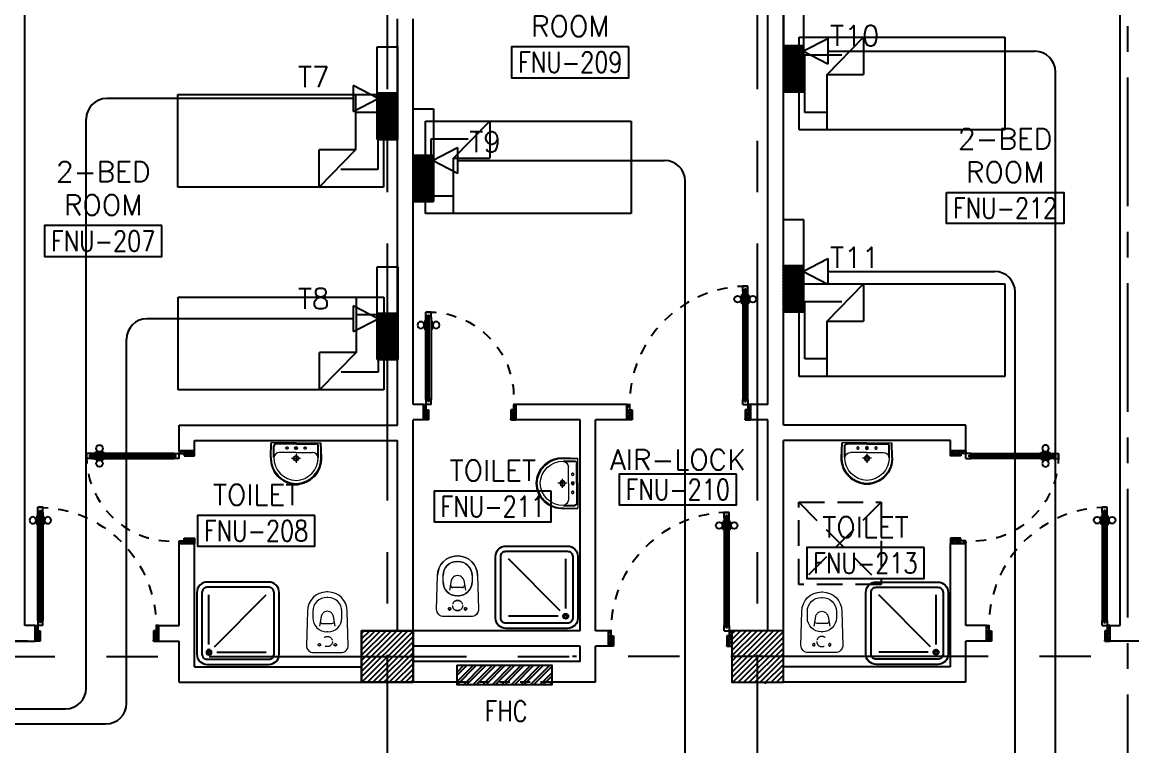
# Model space of a CAD drawing. Extents: x -0.3 to 92.6, y -1.1 to 78.4.
# Drawn here: x 18.53 to 29.32, y 56.5 to 63.54 of the extents above; entities that cross this region are included whole.
import ezdxf
from ezdxf.enums import TextEntityAlignment as Align

# ---------------------------------------------------------------- set-up
doc = ezdxf.new("R2010")
doc.units = 0
doc.header["$MEASUREMENT"] = 0
for name, pattern in [('CENTER', [2, 1.25, -0.25, 0.25, -0.25]), ('CENTERX2', [4, 2.5, -0.5, 0.5, -0.5]), ('DASHED', [0.75, 0.5, -0.25]), ('HIDDEN', [0.375, 0.25, -0.125]), ('HIDDEN2', [0.1875, 0.125, -0.0625])]:
    doc.linetypes.add(name, pattern=pattern)
doc.layers.get('0').update_dxf_attribs({"color": 11, "linetype": 'CONTINUOUS'})
for name, color, linetype in [('AXES', 11, 'CENTERX2'), ('AXES1', 11, 'CENTER'), ('COL', 11, 'CONTINUOUS'), ('DOOR', 11, 'CONTINUOUS'), ('E-TEL', 4, 'CONTINUOUS'), ('E-TEXT', 2, 'CONTINUOUS'), ('E-WIRE', 4, 'CONTINUOUS'), ('FHC', 11, 'CONTINUOUS'), ('FIX', 11, 'CONTINUOUS'), ('FUR', 11, 'CONTINUOUS'), ('HAT', 11, 'CONTINUOUS'), ('RM-BOX', 11, 'CONTINUOUS'), ('RM-NAME', 11, 'CONTINUOUS'), ('RM-NO', 11, 'CONTINUOUS'), ('SHAFT', 11, 'CONTINUOUS'), ('WALL', 11, 'CONTINUOUS')]:
    doc.layers.add(name, color=color, linetype=linetype)
doc.styles.add('ROMANS', font='ROMANS.shx', dxfattribs={"width": 0.6})
doc.styles.get("Standard").update_dxf_attribs({"font": 'TXT.shx'})

# ---------------------------------------------------------------- blocks, each defined once
blk = doc.blocks.new('WC1')
at = {"layer": 'FIX', "lineweight": 20}
for p, q in [((-210, 204), (-538, 194)), ((-475, 141), (-538, 141)), ((-137, 0), (-137, 131)), ((-727, 5), (-727, -5)), ((-674, 5), (-674, -5)), ((-534, 24), (-540, 0)), ((-540, 0), (-534, -24)), ((-395, 76), (-490, 60)), ((-339, 5), (-339, -5)), ((-137, -131), (-137, 0)), ((-490, -60), (-395, -76)), ((-538, -141), (-475, -141)), ((-538, -194), (-210, -204)), ((-213, -204), (-210, -204))]:
    blk.add_line(p, q, dxfattribs=at)
at = {"layer": 'FIX', "linetype": 'Continuous', "lineweight": 20}
blk.add_line((-420, -47), (-420, 45), dxfattribs=at)
at = {"layer": 'FIX', "linetype": 'HIDDEN2', "lineweight": 20, "ltscale": 0.3}
blk.add_circle((-245, 0), 49.8, dxfattribs=at)
at = {"layer": 'FIX', "linetype": 'HIDDEN', "lineweight": 20, "ltscale": 0.05}
for centre in [(-213, 78), (-213, -77)]:
    blk.add_circle(centre, 11.6, dxfattribs=at)
at = {"layer": 'FIX', "lineweight": 20}
for centre, radius, start, end in [((-538, 5), 189, 90, 180), ((-538, 5), 136, 90, 180), ((-475, 5), 136, 360, 90), ((-210, 131), 73, 360, 90), ((-473, -7), 68.2, 128.9242, 152.8468), ((-464, -18), 82, 108.496, 128.9242), ((-538, -5), 189, 180, 270), ((-538, -5), 136, 180, 270), ((-473, 7), 68.2, 207.1532, 231.0758), ((-464, 18), 82, 231.0758, 251.504), ((-475, -5), 136, 270, 0), ((-210, -131), 73, 270, 0)]:
    blk.add_arc(centre, radius, start, end, dxfattribs=at)
at = {"layer": 'FIX', "linetype": 'Continuous', "lineweight": 20}
for centre, start, end in [((-443, 46), 357.6662, 91.6121), ((-442, -46), 268.3879, 2.3338)]:
    blk.add_arc(centre, 22.3, start, end, dxfattribs=at)
blk = doc.blocks.new('SHR1')
at = {"layer": 'FIX'}
for p, q in [((-196, 196), (-700, 700)), ((-143, 218), (-143, 700)), ((-218, 143), (-700, 143))]:
    blk.add_line(p, q, dxfattribs=at)
for points in [[(-825, 125), (-825, 725, -0.414214), (-725, 825), (-125, 825, -0.414214), (-25, 725), (-25, 125, -0.414214), (-125, 25), (-725, 25, -0.414214)], [(-775, 125), (-775, 725, -0.414214), (-725, 775), (-125, 775, -0.414214), (-75, 725), (-75, 125, -0.414214), (-125, 75), (-725, 75, -0.414214)]]:
    blk.add_lwpolyline(points, format="xyb", close=True, dxfattribs=at)
for radius in [25, 15]:
    blk.add_circle((-143, 143), radius, dxfattribs=at)
blk = doc.blocks.new('LAV1')
at = {"layer": 'FIX', "linetype": 'DASHED', "lineweight": 20, "ltscale": 0.05}
for p, q in [((0, 170), (0, 270)), ((0, 170), (0, 270)), ((50, 220), (-50, 220))]:
    blk.add_line(p, q, dxfattribs=at)
at = {"layer": 'FIX', "linetype": 'ByBlock', "ltscale": 0.3}
for p, q in [((-280, 210), (-275, 50)), ((-245, 210), (-245, 85)), ((245, 210), (245, 85)), ((280, 210), (275, 50)), ((0, 60), (-220, 60)), ((0, 60), (220, 60))]:
    blk.add_line(p, q, dxfattribs=at)
at = {"layer": 'FIX', "linetype": 'Continuous', "lineweight": 20}
for p, q in [((-275, 210), (-275, 50)), ((0, 155), (-181, 155)), ((0, 155), (181, 155)), ((275, 210), (275, 50)), ((0, 50), (-275, 50)), ((0, 50), (-252, 50)), ((0, 50), (275, 50)), ((0, 50), (252, 50))]:
    blk.add_line(p, q, dxfattribs=at)
at = {"layer": 'FIX', "lineweight": 20}
for p, q in [((0, 92), (0, 123)), ((16, 107), (-15, 107))]:
    blk.add_line(p, q, dxfattribs=at)
for centre, radius in [((0, 220), 29.5), ((0, 220), 22.5), ((0, 107), 15.5)]:
    blk.add_circle(centre, radius, dxfattribs=at)
at = {"layer": 'FIX', "linetype": 'HIDDEN', "lineweight": 20, "ltscale": 0.05}
for centre in [(-100, 107), (100, 107)]:
    blk.add_circle(centre, 12.4, dxfattribs=at)
at = {"layer": 'FIX', "linetype": 'ByBlock', "ltscale": 0.3}
for centre, radius, start, end in [((7, 220), 287, 91.3776, 182.0064), ((-7, 220), 287, 357.9936, 88.6224), ((-220, 85), 24.9, 179.7021, 269.9486), ((220, 85), 24.9, 270.0514, 0.2979)]:
    blk.add_arc(centre, radius, start, end, dxfattribs=at)
at = {"layer": 'FIX', "linetype": 'Continuous', "lineweight": 20}
for centre, radius, start, end in [((8, 217), 283, 91.6988, 181.351), ((-8, 217), 283, 358.649, 88.3012), ((8, 212), 253, 91.7328, 180.4884), ((-8, 212), 253, 359.5116, 88.2672), ((-179, 222), 66.9, 190.2006, 268.0786), ((179, 222), 66.9, 271.9214, 349.7994)]:
    blk.add_arc(centre, radius, start, end, dxfattribs=at)
blk = doc.blocks.new('RM1')
at = {"layer": 'RM-BOX'}
blk.add_lwpolyline([(570, -200), (-570, -200), (-570, -500), (570, -500)], close=True, dxfattribs=at)
at = {"layer": 'RM-NAME', "style": 'ROMANS'}
for tag, p in [('ROOMNAME1', (0, 324)), ('ROOMNAME2', (0, 0))]:
    blk.add_attdef(tag, text='', height=200, dxfattribs=at).set_placement(p, align=Align.MIDDLE)
at = {"layer": 'RM-NO', "style": 'ROMANS', "width": 0.8}
blk.add_attdef('ROOMNO', text='', height=200, dxfattribs=at).set_placement((0, -350), align=Align.MIDDLE)
blk = doc.blocks.new('AH20A')
at = {"layer": 'FUR'}
for p, q in [((0, 0.5), (0, -0.5)), ((1, 0.5), (0, 0.5)), ((0.1358, 0.5), (0.1358, -0.0987)), ((1, -0.5), (1, 0.5)), ((0.1358, 0.3112), (0.0277, 0.3112)), ((0.0277, 0.3112), (0.0277, -0.3087)), ((0.1358, -0.0987), (0.3125, -0.5)), ((0.1358, -0.0987), (0.3125, -0.0987)), ((0.3125, -0.5), (0.3125, -0.0987)), ((0.0277, -0.3087), (0.2076, -0.3087)), ((0, -0.5), (1, -0.5))]:
    blk.add_line(p, q, dxfattribs=at)
blk = doc.blocks.new('DOOR90')
at = {"layer": 'DOOR', "linetype": 'ByBlock'}
for p, q in [((0, 0), (-150, 0)), ((-200, -25), (-1000, -25)), ((-200, -42), (-1000, -42)), ((-200, -58), (-1000, -58)), ((-1000, -75), (-200, -75))]:
    blk.add_line(p, q, dxfattribs=at)
at = {"layer": 'DOOR', "color": 0, "linetype": 'ByBlock'}
for p, q in [((-150, 0), (-150, -25)), ((-150, 0), (0, 0)), ((0, -50), (0, 0)), ((-1050, -25), (-1050, -75)), ((-1050, -75), (-1050, -25)), ((-1000, -25), (-1050, -25)), ((-1000, -75), (-1050, -75)), ((-1020, -42), (-1020, -58)), ((-1000, -42), (-1020, -42)), ((-1000, -58), (-1020, -58)), ((-1000, -25), (-1000, -42)), ((-1000, -58), (-1000, -75)), ((-968, -25), (-968, -18)), ((-878, -18), (-968, -18)), ((-968, -75), (-968, -82)), ((-878, -82), (-968, -82)), ((-955, -18), (-955, -9)), ((-955, -9), (-890, -9)), ((-955, -18), (-890, -18)), ((-955, -82), (-955, -91)), ((-955, -82), (-890, -82)), ((-955, -91), (-890, -91)), ((-890, -18), (-890, -9)), ((-890, -82), (-890, -91)), ((-878, -25), (-878, -18)), ((-878, -75), (-878, -82)), ((-200, -42), (-200, -25)), ((-200, -25), (-150, -25)), ((-180, -42), (-200, -42)), ((-200, -75), (-200, -58)), ((-200, -58), (-180, -58)), ((-150, -75), (-200, -75)), ((-180, -58), (-180, -42)), ((-150, -75), (-150, -25)), ((-150, -25), (-100, -25)), ((-100, -25), (-100, -50)), ((-100, -50), (0, -50)), ((-100, -850), (0, -850)), ((-100, -875), (-100, -850)), ((0, -850), (0, -900)), ((-150, -900), (-150, -875)), ((-150, -875), (-100, -875)), ((0, -900), (-150, -900)), ((-150, -900), (0, -900))]:
    blk.add_line(p, q, dxfattribs=at)
at = {"layer": 'DOOR', "color": 9, "linetype": 'ByBlock'}
for p, q in [((0, -50), (-114, 0)), ((0, -50), (-40, 0)), ((0, -50), (-100, -37)), ((0, -850), (-114, -900)), ((0, -850), (-100, -863)), ((0, -850), (-40, -900))]:
    blk.add_line(p, q, dxfattribs=at)
at = {"layer": 'DOOR', "color": 0, "linetype": 'ByBlock'}
for centre in [(-923, 24), (-923, -124)]:
    blk.add_circle(centre, 32.4, dxfattribs=at)
at = {"layer": 'DOOR', "color": 9, "linetype": 'ByBlock'}
for centre, radius, start, end in [((0, -50), 74.4, 137.7764, 180), ((0, -50), 54.4, 113.2074, 180), ((0, -50), 154, 161.1053, 166.2858), ((0, -50), 134, 158.1598, 169.28), ((0, -50), 114, 154.0838, 167.3774), ((0, -50), 94.4, 148.0182, 180), ((0, -50), 34.4, 90, 180), ((0, -50), 14.4, 90, 180), ((0, -850), 94.4, 180, 211.9818), ((0, -850), 74.4, 180, 222.2236), ((0, -850), 54.4, 180, 246.7926), ((0, -850), 34.4, 180, 270), ((0, -850), 14.4, 180, 270), ((0, -850), 154, 193.7142, 198.8947), ((0, -850), 134, 190.72, 201.8402)]:
    blk.add_arc(centre, radius, start, end, dxfattribs=at)
at = {"layer": 'DOOR', "linetype": 'HIDDEN', "ltscale": 0.5}
blk.add_arc((-222, -50), 828, 178.2701, 275.003, dxfattribs=at)
blk = doc.blocks.new('DOOR100')
at = {"layer": 'DOOR', "color": 0, "linetype": 'ByBlock'}
for p, q in [((-76, 1251), (-76, 1301)), ((-76, 1301), (-26, 1301)), ((-26, 1301), (-76, 1301)), ((-26, 1251), (-26, 1301)), ((-92, 1206), (-92, 1141)), ((-83, 1206), (-92, 1206)), ((-83, 1129), (-83, 1219)), ((-76, 1219), (-83, 1219)), ((-83, 1206), (-83, 1141)), ((-59, 1251), (-76, 1251)), ((-59, 1251), (-59, 1271)), ((-43, 1271), (-59, 1271)), ((-43, 1251), (-43, 1271)), ((-26, 1251), (-43, 1251)), ((-26, 1219), (-19, 1219)), ((-19, 1129), (-19, 1219)), ((-19, 1206), (-19, 1141)), ((-19, 1206), (-10, 1206)), ((-10, 1206), (-10, 1141)), ((-83, 1141), (-92, 1141)), ((-76, 1129), (-83, 1129)), ((-26, 1129), (-19, 1129)), ((-19, 1141), (-10, 1141)), ((-1201, 0), (-1201, 150)), ((-1201, 150), (-1176, 150)), ((-1201, 150), (-1201, 0)), ((-1176, 150), (-1176, 100)), ((-76, 200), (-59, 200)), ((-76, 150), (-76, 200)), ((-76, 150), (-26, 150)), ((-59, 200), (-59, 180)), ((-59, 180), (-43, 180)), ((-43, 200), (-26, 200)), ((-43, 180), (-43, 200)), ((-26, 200), (-26, 150)), ((-1, 150), (-26, 150)), ((-26, 150), (-26, 100)), ((-1, 150), (-1, 0)), ((-1151, 0), (-1201, 0)), ((-1176, 100), (-1151, 100)), ((-1151, 100), (-1151, 0)), ((-51, 100), (-51, 0)), ((-26, 100), (-51, 100)), ((-51, 0), (-1, 0))]:
    blk.add_line(p, q, dxfattribs=at)
at = {"layer": 'DOOR', "linetype": 'ByBlock'}
for p, q in [((-76, 1251), (-76, 200)), ((-59, 200), (-59, 1251)), ((-43, 200), (-43, 1251)), ((-26, 200), (-26, 1251))]:
    blk.add_line(p, q, dxfattribs=at)
at = {"layer": 'DOOR', "color": 9, "linetype": 'ByBlock'}
for p, q in [((-1151, 0), (-1201, 114)), ((-51, 0), (-1, 114)), ((-1151, 0), (-1201, 40)), ((-1151, 0), (-1164, 100)), ((-51, 0), (-38, 100)), ((-51, 0), (-1, 40))]:
    blk.add_line(p, q, dxfattribs=at)
at = {"layer": 'DOOR', "color": 0, "linetype": 'ByBlock'}
for centre in [(-125, 1174), (22, 1174)]:
    blk.add_circle(centre, 32.4, dxfattribs=at)
at = {"layer": 'DOOR', "linetype": 'HIDDEN', "ltscale": 0.5}
blk.add_arc((-27, 152), 1149, 89.961, 180.0931, dxfattribs=at)
at = {"layer": 'DOOR', "color": 9, "linetype": 'ByBlock'}
for centre, radius, start, end in [((-1151, 0), 154, 103.7142, 108.8947), ((-1151, 0), 134, 100.72, 111.8402), ((-51, 0), 134, 68.1598, 79.28), ((-51, 0), 114, 64.0838, 77.3774), ((-51, 0), 154, 71.1053, 76.2858), ((-1151, 0), 94.4, 90, 121.9818), ((-1151, 0), 74.4, 90, 132.2236), ((-1151, 0), 54.4, 90, 156.7926), ((-1151, 0), 34.4, 90, 180), ((-1151, 0), 14.4, 90, 180), ((-51, 0), 94.4, 58.0182, 90), ((-51, 0), 74.4, 47.7764, 90), ((-51, 0), 54.4, 23.2074, 90), ((-51, 0), 34.4, 0, 90), ((-51, 0), 14.4, 0, 90)]:
    blk.add_arc(centre, radius, start, end, dxfattribs=at)
blk = doc.blocks.new('COL50')
at = {"layer": 'COL'}
blk.add_lwpolyline([(-250, 250), (-250, -250), (250, -250), (250, 250)], close=True, dxfattribs=at)
blk = doc.blocks.new('*X13')
at = {"color": 0}
for p, q in [((80579, 169940), (81029, 170390)), ((80579, 169993), (80976, 170390)), ((80579, 170046), (80923, 170390)), ((80579, 170099), (80870, 170390)), ((80579, 170152), (80817, 170390)), ((80579, 170205), (80764, 170390)), ((80579, 170258), (80711, 170390)), ((80579, 170311), (80658, 170390)), ((80579, 170364), (80605, 170390)), ((80582, 169890), (81079, 170387)), ((80635, 169890), (81079, 170334)), ((80688, 169890), (81079, 170281)), ((80741, 169890), (81079, 170228)), ((80794, 169890), (81079, 170175)), ((80847, 169890), (81079, 170122)), ((80900, 169890), (81079, 170069)), ((80953, 169890), (81079, 170016)), ((81006, 169890), (81079, 169963)), ((81059, 169890), (81079, 169910))]:
    blk.add_line(p, q, dxfattribs=at)
blk = doc.blocks.new('*X14')
at = {"color": 0}
for p, q in [((84179, 169934), (84635, 170390)), ((84179, 169987), (84582, 170390)), ((84179, 170040), (84529, 170390)), ((84179, 170093), (84476, 170390)), ((84179, 170146), (84423, 170390)), ((84179, 170199), (84370, 170390)), ((84179, 170252), (84317, 170390)), ((84179, 170305), (84264, 170390)), ((84179, 170358), (84211, 170390)), ((84188, 169890), (84679, 170381)), ((84241, 169890), (84679, 170328)), ((84294, 169890), (84679, 170274)), ((84347, 169890), (84679, 170221)), ((84401, 169890), (84679, 170168)), ((84454, 169890), (84679, 170115)), ((84507, 169890), (84679, 170062)), ((84560, 169890), (84679, 170009)), ((84613, 169890), (84679, 169956)), ((84666, 169890), (84679, 169903))]:
    blk.add_line(p, q, dxfattribs=at)

msp = doc.modelspace()

# ---------------------------------------------------------------- hatches: boundary and pattern name
at = {"layer": 'FHC', "linetype": 'ByBlock', "ltscale": 0.3}
h = msp.add_hatch(dxfattribs=at)
h.set_pattern_fill('ANSI32', color=11, scale=0.175, style=0)
h.set_pattern_definition([(45, (-209.43703, 26.043995), (-0.046403883, 0.046403883), []), (45, (-209.406094, 26.043995), (-0.046403883, 0.046403883), [])])
h.paths.add_polyline_path([(23.6792, 57.095), (23.6792, 57.285), (22.7592, 57.285), (22.7592, 57.095)])
h.paths.add_polyline_path([(22.5465, 56.6739), (22.5465, 57.0947), (22.809, 57.0947), (22.809, 56.6739)], flags=9)

# ---------------------------------------------------------------- linework, layer by layer
at = {"layer": 'AXES'}
for p, q in [((22.0817, -1.1143), (22.0817, 77.6984)), ((25.6817, -1.1143), (25.6817, 77.6984)), ((0.35, 57.37), (23.8817, 57.37)), ((91.9217, 57.37), (23.8817, 57.37))]:
    msp.add_line(p, q, dxfattribs=at)
at = {"layer": 'AXES1'}
msp.add_line((29.2817, 5.75), (29.2817, 64.57), dxfattribs=at)
at = {"layer": 'E-TEL', "color": 4}
for p, q in [((25.9317, 63.758), (25.9317, 62.858)), ((25.9317, 63.758), (25.9317, 62.858)), ((26.131, 62.858), (26.131, 63.758)), ((26.131, 62.858), (26.131, 63.758)), ((26.1206, 63.2553), (26.3628, 63.3816)), ((26.1206, 63.2553), (26.3628, 63.3816)), ((26.3628, 63.3816), (26.3628, 63.1291)), ((26.3628, 63.3816), (26.3628, 63.1291)), ((21.9823, 63.2989), (22.1817, 63.2989)), ((21.9823, 62.3989), (21.9823, 63.2989)), ((21.9823, 63.2989), (22.1817, 63.2989)), ((21.9823, 62.3989), (21.9823, 63.2989)), ((22.1817, 63.2989), (22.1817, 62.3989)), ((22.1817, 63.2989), (22.1817, 62.3989)), ((26.131, 63.3092), (25.9317, 63.3092)), ((26.131, 63.3092), (25.9317, 63.3092)), ((26.131, 62.8791), (25.9317, 63.3066)), ((26.131, 62.8791), (25.9317, 63.3066)), ((26.127, 62.858), (25.9317, 63.277)), ((26.127, 62.858), (25.9317, 63.277)), ((26.1132, 62.858), (25.9317, 63.2474)), ((26.1132, 62.858), (25.9317, 63.2474)), ((26.0994, 62.858), (25.9317, 63.2179)), ((26.0994, 62.858), (25.9317, 63.2179)), ((26.131, 62.9087), (25.9442, 63.3092)), ((26.131, 62.9087), (25.9442, 63.3092)), ((26.131, 62.9382), (25.958, 63.3092)), ((26.131, 62.9382), (25.958, 63.3092)), ((26.131, 62.9678), (25.9718, 63.3092)), ((26.131, 62.9678), (25.9718, 63.3092)), ((26.131, 62.9974), (25.9856, 63.3092)), ((26.131, 62.9974), (25.9856, 63.3092)), ((26.131, 63.027), (25.9994, 63.3092)), ((26.131, 63.027), (25.9994, 63.3092)), ((26.131, 63.0565), (26.0132, 63.3092)), ((26.131, 63.0565), (26.0132, 63.3092)), ((26.131, 63.0861), (26.027, 63.3092)), ((26.131, 63.0861), (26.027, 63.3092)), ((26.131, 63.1157), (26.0408, 63.3092)), ((26.131, 63.1157), (26.0408, 63.3092)), ((26.131, 63.1453), (26.0546, 63.3092)), ((26.131, 63.1453), (26.0546, 63.3092)), ((26.131, 63.1749), (26.0684, 63.3092)), ((26.131, 63.1749), (26.0684, 63.3092)), ((26.131, 63.2044), (26.0822, 63.3092)), ((26.131, 63.2044), (26.0822, 63.3092)), ((26.131, 63.234), (26.096, 63.3092)), ((26.131, 63.234), (26.096, 63.3092)), ((26.131, 63.2636), (26.1097, 63.3092)), ((26.131, 63.2636), (26.1097, 63.3092)), ((26.3628, 63.1291), (26.1206, 63.2553)), ((26.3628, 63.1291), (26.1206, 63.2553)), ((26.131, 63.2932), (26.1235, 63.3092)), ((26.131, 63.2932), (26.1235, 63.3092)), ((26.0856, 62.858), (25.9317, 63.1883)), ((26.0856, 62.858), (25.9317, 63.1883)), ((26.0719, 62.858), (25.9317, 63.1587)), ((26.0719, 62.858), (25.9317, 63.1587)), ((26.0581, 62.858), (25.9317, 63.1291)), ((26.0581, 62.858), (25.9317, 63.1291)), ((26.0443, 62.858), (25.9317, 63.0996)), ((26.0443, 62.858), (25.9317, 63.0996)), ((26.0305, 62.858), (25.9317, 63.07)), ((26.0305, 62.858), (25.9317, 63.07)), ((26.0167, 62.858), (25.9317, 63.0404)), ((26.0167, 62.858), (25.9317, 63.0404)), ((26.0029, 62.858), (25.9317, 63.0108)), ((26.0029, 62.858), (25.9317, 63.0108)), ((21.7505, 62.9225), (21.7505, 62.67)), ((21.9927, 62.7962), (21.7505, 62.9225)), ((21.7505, 62.9225), (21.7505, 62.67)), ((21.9927, 62.7962), (21.7505, 62.9225)), ((25.9891, 62.858), (25.9317, 62.9812)), ((25.9891, 62.858), (25.9317, 62.9812)), ((25.9753, 62.858), (25.9317, 62.9517)), ((25.9753, 62.858), (25.9317, 62.9517)), ((25.9615, 62.858), (25.9317, 62.9221)), ((25.9615, 62.858), (25.9317, 62.9221)), ((25.9477, 62.858), (25.9317, 62.8925)), ((25.9477, 62.858), (25.9317, 62.8925)), ((21.7505, 62.67), (21.9927, 62.7962)), ((21.7505, 62.67), (21.9927, 62.7962)), ((21.9823, 62.627), (22.0863, 62.8501)), ((21.9823, 62.6566), (22.0725, 62.8501)), ((21.9823, 62.6862), (22.0587, 62.8501)), ((21.9823, 62.7157), (22.0449, 62.8501)), ((21.9823, 62.7453), (22.0311, 62.8501)), ((21.9823, 62.7749), (22.0173, 62.8501)), ((21.9823, 62.8045), (22.0036, 62.8501)), ((21.9823, 62.834), (21.9898, 62.8501)), ((21.9823, 62.5974), (22.1001, 62.8501)), ((21.9823, 62.5678), (22.1139, 62.8501)), ((21.9823, 62.4495), (22.1691, 62.8501)), ((21.9823, 62.4791), (22.1553, 62.8501)), ((21.9823, 62.5087), (22.1415, 62.8501)), ((21.9823, 62.5383), (22.1277, 62.8501)), ((21.9823, 62.8501), (22.1817, 62.8501)), ((21.9823, 62.627), (22.0863, 62.8501)), ((21.9823, 62.6566), (22.0725, 62.8501)), ((21.9823, 62.6862), (22.0587, 62.8501)), ((21.9823, 62.7157), (22.0449, 62.8501)), ((21.9823, 62.7453), (22.0311, 62.8501)), ((21.9823, 62.7749), (22.0173, 62.8501)), ((21.9823, 62.8045), (22.0036, 62.8501)), ((21.9823, 62.834), (21.9898, 62.8501)), ((21.9823, 62.5974), (22.1001, 62.8501)), ((21.9823, 62.5678), (22.1139, 62.8501)), ((21.9823, 62.4495), (22.1691, 62.8501)), ((21.9823, 62.4791), (22.1553, 62.8501)), ((21.9823, 62.5087), (22.1415, 62.8501)), ((21.9823, 62.5383), (22.1277, 62.8501)), ((21.9823, 62.8501), (22.1817, 62.8501)), ((21.9823, 62.42), (22.1817, 62.8475)), ((21.9823, 62.42), (22.1817, 62.8475)), ((21.9863, 62.3989), (22.1817, 62.8179)), ((21.9863, 62.3989), (22.1817, 62.8179)), ((22.0001, 62.3989), (22.1817, 62.7883)), ((22.0001, 62.3989), (22.1817, 62.7883)), ((25.9339, 62.8581), (25.9317, 62.8629)), ((25.9339, 62.8581), (25.9317, 62.8629)), ((26.131, 62.858), (25.9317, 62.858)), ((26.131, 62.858), (25.9317, 62.858)), ((22.0139, 62.3989), (22.1817, 62.7587)), ((22.0139, 62.3989), (22.1817, 62.7587)), ((22.0277, 62.3989), (22.1817, 62.7292)), ((22.0277, 62.3989), (22.1817, 62.7292)), ((22.0414, 62.3989), (22.1817, 62.6996)), ((22.0414, 62.3989), (22.1817, 62.6996)), ((22.3317, 62.6958), (22.531, 62.6958)), ((22.3317, 61.7958), (22.3317, 62.6958)), ((22.3317, 61.7958), (22.3317, 62.6958)), ((22.3317, 62.6958), (22.531, 62.6958)), ((22.531, 62.6958), (22.531, 61.7958)), ((22.531, 62.6958), (22.531, 61.7958)), ((22.0552, 62.3989), (22.1817, 62.67)), ((22.0552, 62.3989), (22.1817, 62.67)), ((22.069, 62.3989), (22.1817, 62.6404)), ((22.069, 62.3989), (22.1817, 62.6404)), ((22.0828, 62.3989), (22.1817, 62.6109)), ((22.0828, 62.3989), (22.1817, 62.6109)), ((22.0966, 62.3989), (22.1817, 62.5813)), ((22.0966, 62.3989), (22.1817, 62.5813)), ((22.1104, 62.3989), (22.1817, 62.5517)), ((22.1104, 62.3989), (22.1817, 62.5517)), ((22.1242, 62.3989), (22.1817, 62.5221)), ((22.1242, 62.3989), (22.1817, 62.5221)), ((22.138, 62.3989), (22.1817, 62.4925)), ((22.138, 62.3989), (22.1817, 62.4925)), ((22.1518, 62.3989), (22.1817, 62.463)), ((22.1518, 62.3989), (22.1817, 62.463)), ((21.9823, 62.3989), (22.1817, 62.3989)), ((21.9823, 62.3989), (22.1817, 62.3989)), ((22.1656, 62.3989), (22.1817, 62.4334)), ((22.1656, 62.3989), (22.1817, 62.4334)), ((22.1794, 62.399), (22.1817, 62.4038)), ((22.1794, 62.399), (22.1817, 62.4038)), ((22.3317, 62.2469), (22.531, 62.2469)), ((22.3317, 62.2309), (22.3391, 62.2469)), ((22.3317, 62.2013), (22.3529, 62.2469)), ((22.3317, 62.1718), (22.3667, 62.2469)), ((22.3317, 62.1422), (22.3805, 62.2469)), ((22.3317, 61.9943), (22.4495, 62.2469)), ((22.3317, 62.1126), (22.3943, 62.2469)), ((22.3317, 62.083), (22.4081, 62.2469)), ((22.3317, 62.0535), (22.4219, 62.2469)), ((22.3317, 62.0239), (22.4357, 62.2469)), ((22.3317, 61.9351), (22.477, 62.2469)), ((22.3317, 61.9056), (22.4908, 62.2469)), ((22.3317, 61.876), (22.5046, 62.2469)), ((22.3317, 61.8464), (22.5184, 62.2469)), ((22.3317, 61.9647), (22.4632, 62.2469)), ((22.3317, 62.2469), (22.531, 62.2469)), ((22.3317, 62.2013), (22.3529, 62.2469)), ((22.3317, 62.1718), (22.3667, 62.2469)), ((22.3317, 62.1422), (22.3805, 62.2469)), ((22.3317, 62.1126), (22.3943, 62.2469)), ((22.3317, 62.083), (22.4081, 62.2469)), ((22.3317, 61.9351), (22.477, 62.2469)), ((22.3317, 61.9647), (22.4632, 62.2469)), ((22.3317, 61.9943), (22.4495, 62.2469)), ((22.3317, 62.0535), (22.4219, 62.2469)), ((22.3317, 62.0239), (22.4357, 62.2469)), ((22.3317, 61.9056), (22.4908, 62.2469)), ((22.3317, 61.876), (22.5046, 62.2469)), ((22.3317, 61.8464), (22.5184, 62.2469)), ((22.3317, 62.2309), (22.3391, 62.2469)), ((22.3317, 61.8168), (22.531, 62.2444)), ((22.3317, 61.8168), (22.531, 62.2444)), ((22.5206, 62.1931), (22.7628, 62.3194)), ((22.5206, 62.1931), (22.7628, 62.3194)), ((22.7628, 62.3194), (22.7628, 62.0668)), ((22.7628, 62.3194), (22.7628, 62.0668)), ((22.3356, 61.7958), (22.531, 62.2148)), ((22.3356, 61.7958), (22.531, 62.2148)), ((22.3494, 61.7958), (22.531, 62.1852)), ((22.3494, 61.7958), (22.531, 62.1852)), ((22.3632, 61.7958), (22.531, 62.1556)), ((22.3632, 61.7958), (22.531, 62.1556)), ((22.7628, 62.0668), (22.5206, 62.1931)), ((22.7628, 62.0668), (22.5206, 62.1931)), ((22.377, 61.7958), (22.531, 62.126)), ((22.377, 61.7958), (22.531, 62.126)), ((22.3908, 61.7958), (22.531, 62.0965)), ((22.3908, 61.7958), (22.531, 62.0965)), ((22.4046, 61.7958), (22.531, 62.0669)), ((22.4046, 61.7958), (22.531, 62.0669)), ((22.4184, 61.7958), (22.531, 62.0373)), ((22.4184, 61.7958), (22.531, 62.0373)), ((22.4322, 61.7958), (22.531, 62.0077)), ((22.4322, 61.7958), (22.531, 62.0077)), ((22.446, 61.7958), (22.531, 61.9782)), ((22.446, 61.7958), (22.531, 61.9782)), ((22.4598, 61.7958), (22.531, 61.9486)), ((22.4598, 61.7958), (22.531, 61.9486)), ((22.4736, 61.7958), (22.531, 61.919)), ((22.4736, 61.7958), (22.531, 61.919)), ((22.4873, 61.7958), (22.531, 61.8894)), ((22.4873, 61.7958), (22.531, 61.8894)), ((22.5011, 61.7958), (22.531, 61.8598)), ((22.5011, 61.7958), (22.531, 61.8598)), ((22.5149, 61.7958), (22.531, 61.8303)), ((22.5149, 61.7958), (22.531, 61.8303)), ((22.3317, 61.7958), (22.531, 61.7958)), ((22.3317, 61.7958), (22.531, 61.7958)), ((22.5287, 61.7958), (22.531, 61.8007)), ((22.5287, 61.7958), (22.531, 61.8007)), ((25.931, 61.618), (25.931, 60.718)), ((26.1303, 61.618), (25.931, 61.618)), ((25.931, 61.618), (25.931, 60.718)), ((26.1303, 61.618), (25.931, 61.618)), ((26.1303, 60.718), (26.1303, 61.618)), ((26.1303, 60.718), (26.1303, 61.618)), ((26.1303, 61.1692), (25.931, 61.1692)), ((26.1303, 61.1692), (25.931, 61.1692)), ((26.1303, 60.7391), (25.931, 61.1666)), ((26.1303, 60.7391), (25.931, 61.1666)), ((26.1303, 60.7687), (25.9436, 61.1692)), ((26.1303, 60.7687), (25.9436, 61.1692)), ((26.1303, 60.7982), (25.9574, 61.1692)), ((26.1303, 60.7982), (25.9574, 61.1692)), ((26.1303, 60.8278), (25.9711, 61.1692)), ((26.1303, 60.8278), (25.9711, 61.1692)), ((26.1303, 60.8574), (25.9849, 61.1692)), ((26.1303, 60.8574), (25.9849, 61.1692)), ((26.1303, 60.887), (25.9987, 61.1692)), ((26.1303, 60.887), (25.9987, 61.1692)), ((26.1303, 60.9165), (26.0125, 61.1692)), ((26.1303, 60.9165), (26.0125, 61.1692)), ((26.1303, 60.9461), (26.0263, 61.1692)), ((26.1303, 60.9461), (26.0263, 61.1692)), ((26.1303, 60.9757), (26.0401, 61.1692)), ((26.1303, 60.9757), (26.0401, 61.1692)), ((26.1303, 61.0053), (26.0539, 61.1692)), ((26.1303, 61.0053), (26.0539, 61.1692)), ((26.1303, 61.0349), (26.0677, 61.1692)), ((26.1303, 61.0349), (26.0677, 61.1692)), ((26.1303, 61.0644), (26.0815, 61.1692)), ((26.1303, 61.0644), (26.0815, 61.1692)), ((26.1303, 61.094), (26.0953, 61.1692)), ((26.1303, 61.094), (26.0953, 61.1692)), ((26.1303, 61.1236), (26.1091, 61.1692)), ((26.1303, 61.1236), (26.1091, 61.1692)), ((26.1213, 61.1142), (26.3635, 61.2405)), ((26.1213, 61.1142), (26.3635, 61.2405)), ((26.1303, 61.1532), (26.1229, 61.1692)), ((26.1303, 61.1532), (26.1229, 61.1692)), ((26.3635, 61.2405), (26.3635, 60.9879)), ((26.3635, 61.2405), (26.3635, 60.9879)), ((21.983, 60.2589), (21.983, 61.1589)), ((21.983, 61.1589), (22.1823, 61.1589)), ((21.983, 60.2589), (21.983, 61.1589)), ((21.983, 61.1589), (22.1823, 61.1589)), ((22.1823, 61.1589), (22.1823, 60.2589)), ((22.1823, 61.1589), (22.1823, 60.2589)), ((26.1263, 60.718), (25.931, 61.137)), ((26.1263, 60.718), (25.931, 61.137)), ((26.1125, 60.718), (25.931, 61.1074)), ((26.1125, 60.718), (25.931, 61.1074)), ((26.0988, 60.718), (25.931, 61.0779)), ((26.0988, 60.718), (25.931, 61.0779)), ((26.3635, 60.9879), (26.1213, 61.1142)), ((26.3635, 60.9879), (26.1213, 61.1142)), ((26.085, 60.718), (25.931, 61.0483)), ((26.085, 60.718), (25.931, 61.0483)), ((26.0712, 60.718), (25.931, 61.0187)), ((26.0712, 60.718), (25.931, 61.0187)), ((26.0574, 60.718), (25.931, 60.9891)), ((26.0574, 60.718), (25.931, 60.9891)), ((26.0436, 60.718), (25.931, 60.9596)), ((26.0436, 60.718), (25.931, 60.9596)), ((26.0298, 60.718), (25.931, 60.93)), ((26.0298, 60.718), (25.931, 60.93)), ((26.016, 60.718), (25.931, 60.9004)), ((26.016, 60.718), (25.931, 60.9004)), ((26.0022, 60.718), (25.931, 60.8708)), ((26.0022, 60.718), (25.931, 60.8708)), ((21.7498, 60.7814), (21.7498, 60.5288)), ((21.992, 60.6551), (21.7498, 60.7814)), ((21.7498, 60.7814), (21.7498, 60.5288)), ((21.992, 60.6551), (21.7498, 60.7814)), ((25.9884, 60.718), (25.931, 60.8412)), ((25.9884, 60.718), (25.931, 60.8412)), ((25.9746, 60.718), (25.931, 60.8117)), ((25.9746, 60.718), (25.931, 60.8117)), ((25.9608, 60.718), (25.931, 60.7821)), ((25.9608, 60.718), (25.931, 60.7821)), ((25.947, 60.718), (25.931, 60.7525)), ((25.947, 60.718), (25.931, 60.7525)), ((21.7498, 60.5288), (21.992, 60.6551)), ((21.7498, 60.5288), (21.992, 60.6551)), ((21.983, 60.487), (22.087, 60.7101)), ((21.983, 60.5166), (22.0732, 60.7101)), ((21.983, 60.5462), (22.0594, 60.7101)), ((21.983, 60.5757), (22.0456, 60.7101)), ((21.983, 60.6053), (22.0318, 60.7101)), ((21.983, 60.6349), (22.018, 60.7101)), ((21.983, 60.6645), (22.0042, 60.7101)), ((21.983, 60.694), (21.9904, 60.7101)), ((21.983, 60.4574), (22.1008, 60.7101)), ((21.983, 60.4278), (22.1146, 60.7101)), ((21.983, 60.3095), (22.1697, 60.7101)), ((21.983, 60.3391), (22.156, 60.7101)), ((21.983, 60.3687), (22.1422, 60.7101)), ((21.983, 60.3983), (22.1284, 60.7101)), ((21.983, 60.7101), (22.1823, 60.7101)), ((21.983, 60.4574), (22.1008, 60.7101)), ((21.983, 60.4278), (22.1146, 60.7101)), ((21.983, 60.3095), (22.1697, 60.7101)), ((21.983, 60.3391), (22.156, 60.7101)), ((21.983, 60.3687), (22.1422, 60.7101)), ((21.983, 60.3983), (22.1284, 60.7101)), ((21.983, 60.487), (22.087, 60.7101)), ((21.983, 60.5166), (22.0732, 60.7101)), ((21.983, 60.5462), (22.0594, 60.7101)), ((21.983, 60.5757), (22.0456, 60.7101)), ((21.983, 60.6053), (22.0318, 60.7101)), ((21.983, 60.6349), (22.018, 60.7101)), ((21.983, 60.6645), (22.0042, 60.7101)), ((21.983, 60.694), (21.9904, 60.7101)), ((21.983, 60.7101), (22.1823, 60.7101)), ((21.983, 60.28), (22.1823, 60.7075)), ((21.983, 60.28), (22.1823, 60.7075)), ((21.987, 60.2589), (22.1823, 60.6779)), ((21.987, 60.2589), (22.1823, 60.6779)), ((22.0008, 60.2589), (22.1823, 60.6483)), ((22.0008, 60.2589), (22.1823, 60.6483)), ((25.9332, 60.7181), (25.931, 60.7229)), ((25.9332, 60.7181), (25.931, 60.7229)), ((26.1303, 60.718), (25.931, 60.718)), ((26.1303, 60.718), (25.931, 60.718)), ((22.0145, 60.2589), (22.1823, 60.6187)), ((22.0145, 60.2589), (22.1823, 60.6187)), ((22.0283, 60.2589), (22.1823, 60.5892)), ((22.0283, 60.2589), (22.1823, 60.5892)), ((22.0421, 60.2589), (22.1823, 60.5596)), ((22.0421, 60.2589), (22.1823, 60.5596)), ((22.0559, 60.2589), (22.1823, 60.53)), ((22.0559, 60.2589), (22.1823, 60.53)), ((22.0697, 60.2589), (22.1823, 60.5004)), ((22.0697, 60.2589), (22.1823, 60.5004)), ((22.0835, 60.2589), (22.1823, 60.4709)), ((22.0835, 60.2589), (22.1823, 60.4709)), ((22.0973, 60.2589), (22.1823, 60.4413)), ((22.0973, 60.2589), (22.1823, 60.4413)), ((22.1111, 60.2589), (22.1823, 60.4117)), ((22.1111, 60.2589), (22.1823, 60.4117)), ((22.1249, 60.2589), (22.1823, 60.3821)), ((22.1249, 60.2589), (22.1823, 60.3821)), ((22.1387, 60.2589), (22.1823, 60.3525)), ((22.1387, 60.2589), (22.1823, 60.3525)), ((22.1525, 60.2589), (22.1823, 60.323)), ((22.1525, 60.2589), (22.1823, 60.323)), ((21.983, 60.2589), (22.1823, 60.2589)), ((21.983, 60.2589), (22.1823, 60.2589)), ((22.1663, 60.2589), (22.1823, 60.2934)), ((22.1663, 60.2589), (22.1823, 60.2934)), ((22.1801, 60.259), (22.1823, 60.2638)), ((22.1801, 60.259), (22.1823, 60.2638))]:
    msp.add_line(p, q, dxfattribs=at)
at = {"layer": 'E-WIRE', "color": 4, "linetype": 'ByBlock'}
for p, q in [((26.3628, 63.2553), (28.3774, 63.2553)), ((28.5774, 55.0317), (28.5774, 63.0553)), ((28.5774, 55.0317), (28.5774, 63.0553)), ((21.7505, 62.7962), (19.3539, 62.7962)), ((21.7505, 62.7962), (19.5609, 62.7962)), ((19.1539, 57.0611), (19.1539, 62.5962)), ((22.7628, 62.1931), (24.7774, 62.1931)), ((24.9774, 55.3262), (24.9774, 61.9931)), ((24.9774, 55.3262), (24.9774, 61.9931)), ((26.3635, 61.1142), (27.9851, 61.1142)), ((28.1851, 55.1789), (28.1851, 60.9142)), ((28.1851, 55.1789), (28.1851, 60.9142)), ((21.7498, 60.6551), (19.7461, 60.6551)), ((21.7498, 60.6551), (19.9532, 60.6551)), ((19.5461, 56.9138), (19.5461, 60.4551))]:
    msp.add_line(p, q, dxfattribs=at)
at = {"layer": 'E-WIRE', "color": 4}
for p, q in [((15.2893, 56.8611), (18.9539, 56.8611)), ((15.2893, 56.7138), (19.3461, 56.7138))]:
    msp.add_line(p, q, dxfattribs=at)
at = {"layer": 'E-WIRE', "color": 4, "linetype": 'ByBlock'}
for centre, start, end in [((28.3774, 63.0553), 0, 90), ((19.3539, 62.5962), 90, 180), ((24.7774, 61.9931), 0, 90), ((27.9851, 60.9142), 0, 90), ((19.7461, 60.4551), 90, 180), ((18.9539, 57.0611), 270, 0), ((19.3461, 56.9138), 270, 0)]:
    msp.add_arc(centre, 0.2, start, end, dxfattribs=at)
at = {"layer": 'FHC', "color": 250, "linetype": 'HIDDEN', "ltscale": 0.25}
msp.add_line((23.6716, 57.12), (22.7655, 57.12), dxfattribs=at)
at = {"layer": 'FHC', "linetype": 'ByBlock', "ltscale": 0.3}
msp.add_lwpolyline([(22.7592, 57.285), (23.6792, 57.285), (23.6792, 57.095), (22.7592, 57.095)], close=True, dxfattribs=at)
at = {"layer": 'FIX', "lineweight": 20}
for p, q in [((22.7593, 58.347), (22.769, 58.347)), ((22.7593, 58.294), (22.769, 58.294)), ((22.5603, 57.83), (22.5703, 58.158)), ((22.6233, 58.095), (22.6233, 58.158)), ((22.7399, 58.1537), (22.7642, 58.1595)), ((22.7642, 58.1595), (22.7884, 58.1537)), ((22.905, 58.158), (22.905, 58.095)), ((22.958, 58.158), (22.968, 57.83)), ((22.6885, 58.0148), (22.704, 58.1104)), ((22.8243, 58.1104), (22.8398, 58.0148)), ((22.7593, 57.959), (22.769, 57.959))]:
    msp.add_line(p, q, dxfattribs=at)
at = {"layer": 'FIX'}
for p, q in [((23.7629, 57.8137), (23.2587, 58.318)), ((23.816, 57.8357), (23.816, 58.318)), ((23.741, 57.7607), (23.2587, 57.7607))]:
    msp.add_line(p, q, dxfattribs=at)
at = {"layer": 'FIX', "linetype": 'Continuous', "lineweight": 20}
msp.add_line((22.8115, 58.0401), (22.7195, 58.0404), dxfattribs=at)
at = {"layer": 'FIX'}
for points in [[(23.1337, 57.743), (23.1337, 58.343, -0.4142136), (23.2337, 58.443), (23.8337, 58.443, -0.4142136), (23.9337, 58.343), (23.9337, 57.743, -0.4142136), (23.8337, 57.643), (23.2337, 57.643, -0.4142136)], [(23.1837, 57.743), (23.1837, 58.343, -0.4142136), (23.2337, 58.393), (23.8337, 58.393, -0.4142136), (23.8837, 58.343), (23.8837, 57.743, -0.4142136), (23.8337, 57.693), (23.2337, 57.693, -0.4142136)]]:
    msp.add_lwpolyline(points, format="xyb", close=True, dxfattribs=at)
at = {"layer": 'FIX', "lineweight": 20}
msp.add_lwpolyline([(22.968, 57.8332), (22.968, 57.83, -0.4142136), (22.895, 57.757), (22.7642, 57.757), (22.6333, 57.757, -0.4142136), (22.5603, 57.83)], format="xyb", dxfattribs=at)
at = {"layer": 'FIX', "color": 97, "linetype": 'HIDDEN', "lineweight": 20, "ltscale": 0.05}
for centre in [(22.6867, 57.8332), (22.8417, 57.8332)]:
    msp.add_circle(centre, 0.0116, dxfattribs=at)
at = {"layer": 'FIX', "color": 22, "linetype": 'HIDDEN2', "lineweight": 20, "ltscale": 0.3}
msp.add_circle((22.7642, 57.865), 0.0498, dxfattribs=at)
at = {"layer": 'FIX'}
for radius in [0.025, 0.015]:
    msp.add_circle((23.816, 57.7607), radius, dxfattribs=at)
at = {"layer": 'FIX', "lineweight": 20}
for centre, radius, start, end in [((22.7593, 58.158), 0.189, 90, 180), ((22.7593, 58.158), 0.136, 90, 180), ((22.769, 58.158), 0.189, 0, 90), ((22.769, 58.158), 0.136, 0, 90), ((22.771, 58.093), 0.0682, 117.15318, 141.07583), ((22.7573, 58.093), 0.0682, 38.92417, 62.84682), ((22.7593, 58.095), 0.136, 180, 270), ((22.7818, 58.0844), 0.082, 141.07583, 161.50405), ((22.769, 58.095), 0.136, 270, 0), ((22.7465, 58.0844), 0.082, 18.49595, 38.92417)]:
    msp.add_arc(centre, radius, start, end, dxfattribs=at)
at = {"layer": 'FIX', "linetype": 'Continuous', "lineweight": 20}
for centre, start, end in [((22.7186, 58.0627), 178.38785, 272.33379), ((22.8097, 58.0624), 267.66621, 1.61215)]:
    msp.add_arc(centre, 0.0223, start, end, dxfattribs=at)
at = {"layer": 'SHAFT', "linetype": 'HIDDEN'}
for p, q in [((26.8817, 58.87), (26.0817, 58.07)), ((26.0817, 58.87), (26.8817, 58.07))]:
    msp.add_line(p, q, dxfattribs=at)
msp.add_lwpolyline([(26.0817, 58.87), (26.8817, 58.87), (26.8817, 58.07), (26.0817, 58.07)], close=True, dxfattribs=at)
at = {"layer": 'WALL'}
for p, q in [((18.5567, 57.67), (18.5567, 64.32)), ((25.7817, 59.82), (25.7817, 64.32)), ((25.9317, 59.62), (25.9317, 64.32)), ((29.2067, 57.67), (29.2067, 64.32)), ((22.1817, 59.62), (22.1817, 63.57)), ((22.3317, 59.82), (22.3317, 63.57)), ((22.4317, 59.67), (22.4317, 59.82)), ((22.4317, 59.67), (22.4317, 59.82)), ((23.3317, 59.67), (23.3317, 59.82)), ((23.3317, 59.67), (23.3317, 59.82)), ((22.3317, 57.62), (22.3317, 59.67)), ((23.9567, 57.62), (23.9567, 59.67)), ((24.1067, 57.62), (24.1067, 59.67)), ((25.7817, 57.62), (25.7817, 59.67)), ((20.0567, 59.37), (20.0567, 59.62)), ((27.7067, 59.37), (27.7067, 59.62)), ((20.2067, 59.37), (20.2067, 59.47)), ((22.1817, 57.62), (22.1817, 59.47)), ((25.9317, 57.62), (25.9317, 59.47)), ((27.5567, 59.37), (27.5567, 59.47)), ((20.0567, 57.67), (20.0567, 58.47)), ((20.2067, 57.27), (20.2067, 58.47)), ((27.5567, 57.27), (27.5567, 58.47)), ((27.7067, 57.67), (27.7067, 58.47)), ((18.6567, 57.52), (18.6567, 57.67)), ((19.8567, 57.52), (19.8567, 57.67)), ((19.8567, 57.67), (20.0567, 57.67)), ((24.2317, 57.62), (24.1067, 57.62)), ((24.2317, 57.47), (24.2317, 57.62)), ((24.2317, 57.47), (24.2317, 57.62)), ((27.9067, 57.67), (27.7067, 57.67)), ((27.9067, 57.52), (27.9067, 57.67)), ((29.1067, 57.52), (29.1067, 57.67)), ((19.8567, 57.52), (20.0567, 57.52)), ((20.0567, 57.12), (20.0567, 57.52)), ((27.9067, 57.52), (27.7067, 57.52)), ((27.7067, 57.12), (27.7067, 57.52)), ((23.9567, 57.32), (23.9567, 57.47)), ((24.2317, 57.47), (24.1067, 57.47)), ((24.1067, 57.12), (24.1067, 57.47)), ((23.9567, 57.32), (22.3317, 57.32)), ((20.0567, 57.12), (21.8317, 57.12)), ((22.7592, 57.12), (22.3317, 57.12)), ((24.1067, 57.12), (23.6792, 57.12)), ((25.7567, 57.1026), (25.7567, 57.12)), ((25.7567, 57.1026), (25.7567, 57.12)), ((27.7067, 57.12), (25.9317, 57.12))]:
    msp.add_line(p, q, dxfattribs=at)
at = {"layer": 'WALL', "linetype": 'ByBlock'}
for p, q in [((22.4317, 59.82), (22.3317, 59.82)), ((22.4317, 59.82), (22.3317, 59.82)), ((24.4112, 59.82), (23.3317, 59.82)), ((24.4112, 59.67), (24.4112, 59.82)), ((25.6112, 59.67), (25.6112, 59.82)), ((25.7817, 59.82), (25.6112, 59.82)), ((25.6112, 59.67), (25.6112, 59.82)), ((22.4317, 59.67), (22.3317, 59.67)), ((22.4317, 59.67), (22.3317, 59.67)), ((22.4317, 59.67), (22.3567, 59.67)), ((22.4317, 59.67), (22.3567, 59.67)), ((23.9567, 59.67), (23.3317, 59.67)), ((23.9567, 59.67), (23.3317, 59.67)), ((23.9567, 59.67), (23.3317, 59.67)), ((23.9567, 59.67), (23.3317, 59.67)), ((24.4112, 59.67), (24.1067, 59.67)), ((25.7817, 59.67), (25.6112, 59.67)), ((20.0567, 59.62), (22.1817, 59.62)), ((20.9741, 59.62), (22.1817, 59.62)), ((27.1459, 59.62), (25.9317, 59.62)), ((27.7067, 59.62), (25.9317, 59.62)), ((20.2067, 59.47), (22.1817, 59.47)), ((20.9741, 59.47), (22.1817, 59.47)), ((27.1459, 59.47), (25.9317, 59.47)), ((27.5567, 59.47), (25.9317, 59.47)), ((20.0567, 59.37), (20.2067, 59.37)), ((27.7067, 59.37), (27.5567, 59.37)), ((20.0567, 58.47), (20.2067, 58.47)), ((27.7067, 58.47), (27.5567, 58.47)), ((18.6567, 57.67), (18.5567, 57.67)), ((23.9567, 57.62), (22.3317, 57.62)), ((29.1067, 57.67), (29.2067, 57.67)), ((18.5817, 57.52), (18.3067, 57.52)), ((18.3817, 57.52), (18.6567, 57.52)), ((29.4567, 57.52), (29.1067, 57.52)), ((23.9567, 57.47), (22.3317, 57.47)), ((20.2067, 57.27), (21.8317, 57.27)), ((27.5567, 57.27), (25.9317, 57.27))]:
    msp.add_line(p, q, dxfattribs=at)

# ---------------------------------------------------------------- block references
at = {"layer": 'COL', "xscale": -0.001, "yscale": 0.001, "zscale": 0.001, "rotation": 180}
msp.add_blockref('COL50', (22.0817, 57.37), dxfattribs=at)
at = {"layer": 'COL', "xscale": 0.001, "yscale": 0.001, "zscale": 0.001}
for p in [(22.0817, 57.37), (22.0817, 57.37), (25.6817, 57.37)]:
    msp.add_blockref('COL50', p, dxfattribs=at)
at = {"layer": 'DOOR', "color": 0, "linetype": 'ByBlock', "yscale": 0.001, "zscale": 0.001}
for name, p, xscale in [('DOOR100', (25.6123, 59.67), 0.001), ('DOOR90', (20.2067, 59.37), 0.001), ('DOOR90', (27.5567, 59.37), -0.001), ('DOOR100', (18.6567, 57.52), -0.001), ('DOOR100', (29.1067, 57.52), 0.001), ('DOOR100', (25.4317, 57.47), 0.001)]:
    msp.add_blockref(name, p, dxfattribs=dict(at, xscale=xscale))
at = {"layer": 'DOOR', "color": 0, "linetype": 'ByBlock', "xscale": -0.001, "yscale": 0.001, "zscale": 0.001, "rotation": 90}
msp.add_blockref('DOOR90', (22.4317, 59.67), dxfattribs=at)
msp.add_blockref('DOOR90', (22.4317, 59.67), dxfattribs=at)
at = {"layer": 'FIX'}
for name, p, xscale, yscale, zscale, rotation in [('AH20A', (26.0846, 62.942), -2, 0.8999999999999998, 2, 180), ('AH20A', (22.4534, 62.1276), -2, 0.8999999999999998, 2, 180), ('AH20A', (26.0846, 60.5431), -2, 0.8999999999999998, 2, 180), ('LAV1', (21.1942, 59.491), 0.0008799999999973807, 0.0008800000000046567, 0.0008800000000000001, 180), ('LAV1', (26.7442, 59.491), -0.0008799999999973807, 0.0008800000000046567, 0.0008800000000000001, 180), ('LAV1', (23.9777, 59.054), -0.0008800000000046567, 0.0008800000000046567, 0.0008800000000000001, 90), ('WC1', (22.7642, 57.62), -0.001, 0.001, 0.001, 90), ('WC1', (22.7642, 57.62), -0.001, 0.001, 0.001, 90), ('WC1', (21.4982, 57.27), 0.001, 0.001, 0.001, 270), ('WC1', (26.3058, 57.27), -0.001, 0.001, 0.001, 90)]:
    msp.add_blockref(name, p, dxfattribs=dict(at, xscale=xscale, yscale=yscale, zscale=zscale, rotation=rotation))
at = {"layer": 'FIX', "xscale": -2, "yscale": 0.9, "zscale": 2}
for p in [(22.044, 62.3848), (22.0486, 60.4142)]:
    msp.add_blockref('AH20A', p, dxfattribs=at)
at = {"layer": 'HAT', "xscale": 0.001, "yscale": 0.001, "zscale": 0.001}
for name in ['*X13', '*X14']:
    msp.add_blockref(name, (-58.7476, -112.7697), dxfattribs=at)
at = {"layer": 'RM-NO', "xscale": 0.001, "yscale": 0.001, "zscale": 0.001}
for p, values in [((23.8601, 63.4989), {'ROOMNO': 'FNU-209', 'ROOMNAME2': 'ROOM', 'ROOMNAME1': 'ISOLATION'}), ((19.3188, 61.7606), {'ROOMNO': 'FNU-207', 'ROOMNAME2': 'ROOM', 'ROOMNAME1': '2-BED'}), ((23.1058, 59.1782), {'ROOMNO': 'FNU-211', 'ROOMNAME2': 'TOILET'}), ((20.8051, 58.9422), {'ROOMNO': 'FNU-208', 'ROOMNAME2': 'TOILET'}), ((26.7289, 58.6283), {'ROOMNO': 'FNU-213', 'ROOMNAME2': 'TOILET'})]:
    msp.add_blockref('RM1', p, dxfattribs=at).add_auto_attribs(values)
at = {"layer": 'RM-NO'}
ref = msp.add_blockref('RM1', (28.0871, 62.0811), dxfattribs=dict(at, xscale=-0.001, yscale=0.001, zscale=0.001))
ref.add_attrib('ROOMNO', 'FNU-212', dxfattribs={"height": 0.2, "style": 'ROMANS', "width": 0.8}).set_placement((28.0871, 61.7311), align=Align.MIDDLE)
ref.add_attrib('ROOMNAME2', 'ROOM', dxfattribs={"layer": 'RM-NAME', "height": 0.2, "style": 'ROMANS'}).set_placement((28.0871, 62.0811), align=Align.MIDDLE)
ref.add_attrib('ROOMNAME1', '2-BED', dxfattribs={"layer": 'RM-NAME', "height": 0.2, "style": 'ROMANS'}).set_placement((28.0871, 62.4049), align=Align.MIDDLE)
ref = msp.add_blockref('RM1', (24.9053, 59.3438), dxfattribs=dict(at, xscale=0.001, yscale=0.001, zscale=0.001))
ref.add_attrib('ROOMNO', 'FNU-210', dxfattribs={"height": 0.2, "style": 'ROMANS', "width": 0.8}).set_placement((24.9053, 58.9938), align=Align.MIDDLE)
ref.add_attrib('ROOMNAME2', 'AIR-LOCK', dxfattribs={"layer": 'RM-NAME', "height": 0.2, "style": 'ROMANS'}).set_placement((24.9053, 59.2838), align=Align.MIDDLE)
at = {"layer": 'WALL', "yscale": 0.001, "zscale": 0.001}
for p, xscale in [((23.9587, 57.618), 0.001), ((20.2047, 57.268), -0.001), ((27.5587, 57.268), 0.001)]:
    msp.add_blockref('SHR1', p, dxfattribs=dict(at, xscale=xscale))

# ---------------------------------------------------------------- texts
at = {"layer": 'E-TEXT', "color": 4}
for s, p in [('T10', (26.6258, 63.4075)), ('T7', (21.3655, 63.0075)), ('T9', (23.031, 62.3745)), ('T11', (26.6258, 61.2492)), ('T8', (21.3655, 60.8492))]:
    msp.add_text(s, height=0.2, dxfattribs=at).set_placement(p, align=Align.MIDDLE)
at = {"layer": 'FHC', "style": 'ROMANS', "width": 0.8}
msp.add_text('FHC', height=0.2, dxfattribs=at).set_placement((23.0263, 56.7389))

doc.saveas('drawing.dxf')
